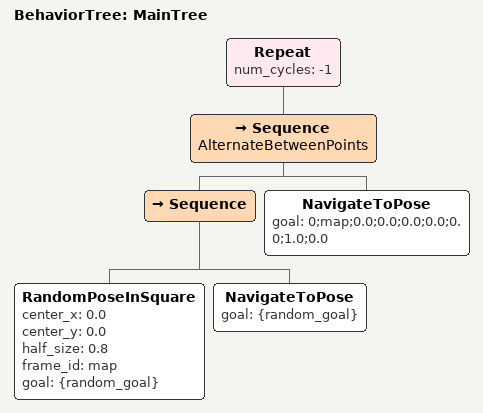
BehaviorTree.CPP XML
<root BTCPP_format="4" main_tree_to_execute="MainTree">
  <BehaviorTree ID="MainTree">
    <Repeat num_cycles="-1">
      <Sequence name="AlternateBetweenPoints">
        <Sequence>
          <RandomPoseInSquare center_x="0.0" center_y="0.0" half_size="0.8"
              frame_id="map" goal="{random_goal}"/>
          <NavigateToPose goal="{random_goal}"/>
        </Sequence>
        <NavigateToPose goal="0;map;0.0;0.0;0.0;0.0;0.0;1.0;0.0"/>
      </Sequence>
    </Repeat>
  </BehaviorTree>
</root>
